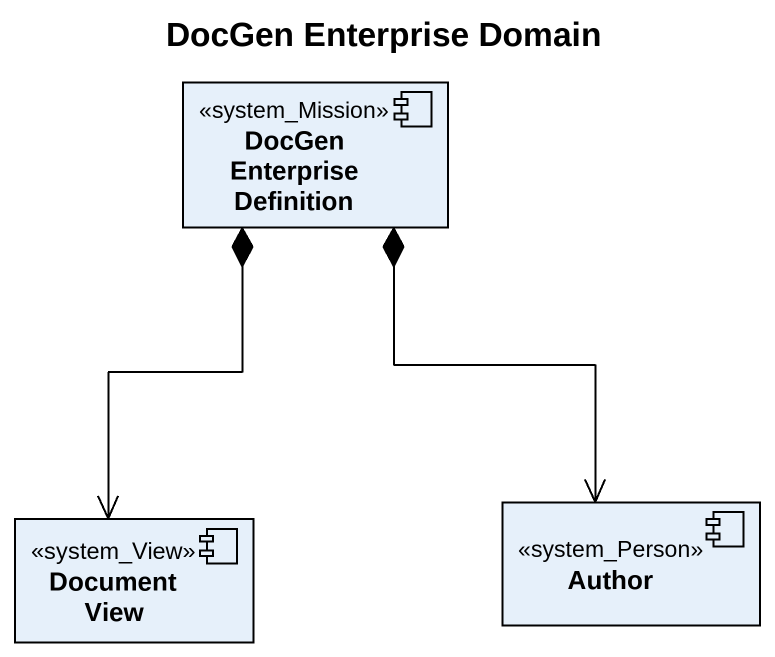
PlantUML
@startuml
title DocGen Enterprise Domain
component "DocGen Enterprise Definition" as DocGen_Enterprise_Definition <<system_Mission>>
component "Document View" as Document_View <<system_View>>
component Author <<system_Person>>
DocGen_Enterprise_Definition *--> Document_View
DocGen_Enterprise_Definition *--> Author
@enduml
